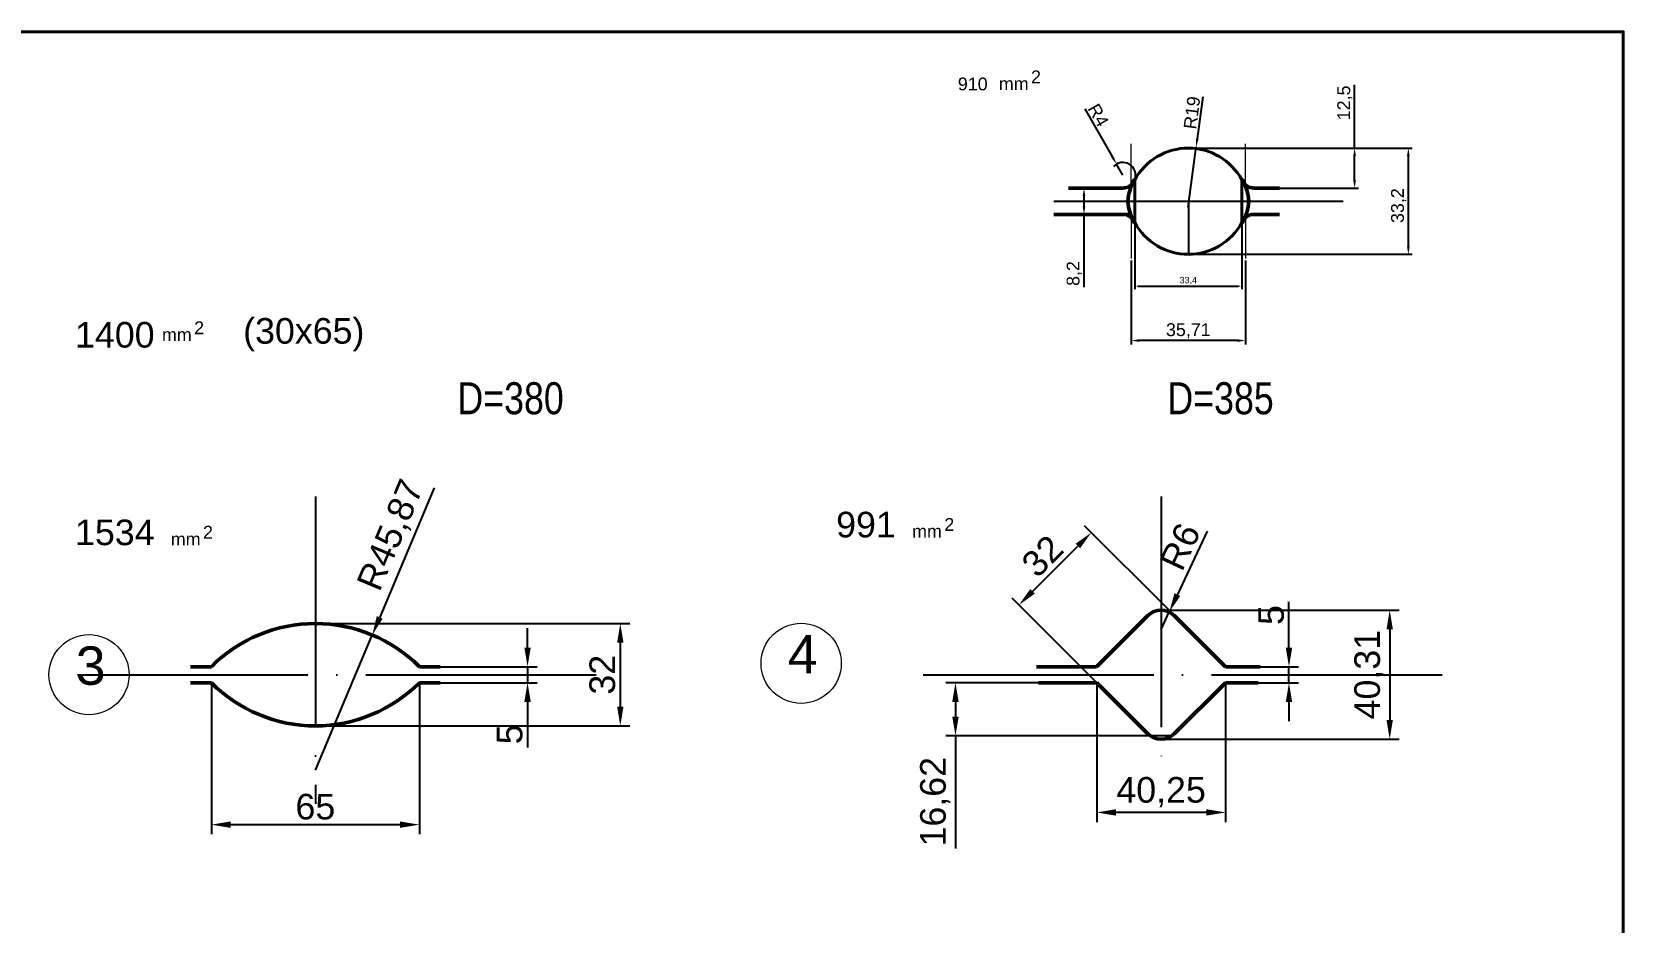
# Model space of a CAD drawing. Header units: millimetres. Extents: x -954 to 34898, y -2134 to 12006.
# Drawn here: x 8919.6 to 9416.9, y 6180.6 to 6458.8 of the extents above; entities that cross this region are included whole.
import ezdxf

# ---------------------------------------------------------------- set-up
doc = ezdxf.new("R2010")
doc.units = ezdxf.units.MM
doc.header["$LTSCALE"] = 3
doc.linetypes.add('ACAD_ISO04W100', pattern=[30, 24, -3, 0, -3])
for name, color, linetype, lineweight in [('Quota', 3, 'Continuous', 40), ('контурная', 7, 'Continuous', 50), ('осевые', 1, 'ACAD_ISO04W100', 25), ('тонкая', 7, 'Continuous', 20), ('тонкий', 7, 'Continuous', 20)]:
    doc.layers.add(name, color=color, linetype=linetype, lineweight=lineweight)
doc.layers.add('осевая', color=4, linetype='Continuous')
doc.styles.add('s1v4', font='arial.ttf', dxfattribs={"height": 4})
doc.styles.add('s2v4', font='arial.ttf', dxfattribs={"height": 8})
doc.styles.add('s3v4', font='arial.ttf', dxfattribs={"width": 0.8, "height": 12})
doc.styles.get("Standard").update_dxf_attribs({"font": 'arial.ttf'})
doc.dimstyles.new('ISO-25$0', dxfattribs={"dimscale": 2, "dimtxt": 4, "dimasz": 3, "dimexe": 0.5, "dimexo": 0, "dimgap": 1, "dimtad": 1, "dimtxsty": 'Standard', "dimcen": 3, "dimclrd": 150, "dimclre": 150, "dimadec": 0, "dimazin": 0, "dimtfac": 1, "dimtmove": 0, "dimatfit": 3, "dimfxl": 1, "dimlwd": -1, "dimarcsym": 0})
doc.dimstyles.new('ISO-25$4', dxfattribs={"dimscale": 3, "dimtxt": 4, "dimasz": 1, "dimexe": 0, "dimexo": 1, "dimtad": 1, "dimtih": 1, "dimtoh": 1, "dimtxsty": 'Standard', "dimcen": 2, "dimclrd": 5, "dimclre": 5, "dimclrt": 3, "dimadec": 0, "dimazin": 0, "dimtfac": 1, "dimtmove": 0, "dimatfit": 3, "dimfxl": 1, "dimarcsym": 0})
doc.dimstyles.new('s1v2', dxfattribs={"dimtxt": 2, "dimasz": 1, "dimexe": 1, "dimexo": 0, "dimgap": 0.5, "dimtad": 1, "dimtxsty": 'Standard', "dimcen": 1, "dimadec": 0, "dimazin": 0, "dimtfac": 1, "dimtix": 1, "dimtmove": 0, "dimatfit": 3, "dimfxl": 1, "dimarcsym": 0})
doc.dimstyles.new('s2v4', dxfattribs={"dimtxt": 8, "dimasz": 6, "dimexe": 3, "dimexo": 0, "dimgap": 1.5, "dimtad": 1, "dimtxsty": 'Standard', "dimcen": 2.5, "dimadec": 0, "dimazin": 0, "dimtfac": 1, "dimtmove": 0, "dimatfit": 3, "dimfxl": 1, "dimarcsym": 0})

# ---------------------------------------------------------------- blocks, each defined once
blk = doc.blocks.new('*D887')
at = {"layer": 'Defpoints', "color": 0, "transparency": 16777216}
for p in [(8975.7, 6255.42), (9040.7, 6255.42), (8975.7, 6211.05)]:
    blk.add_point(p, dxfattribs=at)
at = {"layer": 'тонкая', "color": 0, "lineweight": -2, "transparency": 16777216}
for p, q in [((8975.7, 6255.42), (8975.7, 6208.05)), ((9040.7, 6255.42), (9040.7, 6208.05)), ((9034.7, 6211.05), (8981.7, 6211.05))]:
    blk.add_line(p, q, dxfattribs=at)
at = {"layer": 'тонкая', "color": 0, "transparency": 16777216}
for points in [[(8981.7, 6212.05), (8981.7, 6210.05), (8975.7, 6211.05)], [(9034.7, 6212.05), (9034.7, 6210.05), (9040.7, 6211.05)]]:
    blk.add_solid(points, dxfattribs=at)
at = {"layer": 'тонкая', "color": 0, "transparency": 16777216, "insert": (9008.2, 6216.63), "char_height": 8, "attachment_point": 5}
blk.add_mtext('65', dxfattribs=at)
blk = doc.blocks.new('*D888')
at = {"layer": 'Defpoints', "color": 0, "transparency": 16777216}
for p in [(9025.99, 6270.33), (9008.2, 6228.05)]:
    blk.add_point(p, dxfattribs=at)
at = {"layer": 'тонкая', "color": 0, "lineweight": -2, "transparency": 16777216}
for p, q in [((9045.32, 6316.28), (9028.31, 6275.86)), ((9008.2, 6228.05), (9025.99, 6270.33))]:
    blk.add_line(p, q, dxfattribs=at)
at = {"layer": 'тонкая', "color": 0, "transparency": 16777216}
blk.add_solid([(9027.39, 6276.25), (9029.24, 6275.48), (9025.99, 6270.33)], dxfattribs=at)
at = {"layer": 'тонкая', "color": 0, "transparency": 16777216, "insert": (9032.2, 6301.37), "char_height": 8, "attachment_point": 5, "rotation": 67.1829}
blk.add_mtext('R45,87', dxfattribs=at)
blk = doc.blocks.new('*D889')
at = {"layer": 'Defpoints', "color": 0, "transparency": 16777216}
for p in [(9047.19, 6260.42), (9047.19, 6255.42), (9074.51, 6255.42)]:
    blk.add_point(p, dxfattribs=at)
at = {"layer": 'тонкая', "color": 0, "lineweight": -2, "transparency": 16777216}
for p, q in [((9074.51, 6266.42), (9074.51, 6272.42)), ((9047.19, 6260.42), (9077.51, 6260.42)), ((9074.51, 6260.42), (9074.51, 6255.42)), ((9047.19, 6255.42), (9077.51, 6255.42)), ((9074.51, 6249.42), (9074.51, 6235.12))]:
    blk.add_line(p, q, dxfattribs=at)
at = {"layer": 'тонкая', "color": 0, "transparency": 16777216}
for points in [[(9073.51, 6266.42), (9075.51, 6266.42), (9074.51, 6260.42)], [(9073.51, 6249.42), (9075.51, 6249.42), (9074.51, 6255.42)]]:
    blk.add_solid(points, dxfattribs=at)
at = {"layer": 'тонкая', "color": 0, "transparency": 16777216, "insert": (9068.94, 6239.27), "char_height": 8, "attachment_point": 5, "rotation": 90}
blk.add_mtext('5', dxfattribs=at)
blk = doc.blocks.new('*D890')
at = {"layer": 'Defpoints', "color": 0, "transparency": 16777216}
for p in [(9008.2, 6273.92), (9008.2, 6241.92), (9103.49, 6241.92)]:
    blk.add_point(p, dxfattribs=at)
at = {"layer": 'тонкая', "color": 0, "lineweight": -2, "transparency": 16777216}
for p, q in [((9008.2, 6273.92), (9106.49, 6273.92)), ((9103.49, 6267.92), (9103.49, 6247.92)), ((9008.2, 6241.92), (9106.49, 6241.92))]:
    blk.add_line(p, q, dxfattribs=at)
at = {"layer": 'тонкая', "color": 0, "transparency": 16777216}
for points in [[(9102.49, 6267.92), (9104.49, 6267.92), (9103.49, 6273.92)], [(9102.49, 6247.92), (9104.49, 6247.92), (9103.49, 6241.92)]]:
    blk.add_solid(points, dxfattribs=at)
at = {"layer": 'тонкая', "color": 0, "transparency": 16777216, "insert": (9097.9, 6257.92), "char_height": 8, "attachment_point": 5, "rotation": 90}
blk.add_mtext('32', dxfattribs=at)
blk = doc.blocks.new('*D892')
at = {"layer": 'Defpoints', "color": 0, "transparency": 16777216}
for p in [(9299.79, 6260.42), (9312.45, 6260.42), (9299.79, 6255.42)]:
    blk.add_point(p, dxfattribs=at)
at = {"layer": 'тонкая', "color": 0, "lineweight": -2, "transparency": 16777216}
for p, q in [((9312.45, 6266.42), (9312.45, 6280.73)), ((9299.79, 6260.42), (9315.45, 6260.42)), ((9312.45, 6255.42), (9312.45, 6260.42)), ((9299.79, 6255.42), (9315.45, 6255.42)), ((9312.45, 6249.42), (9312.45, 6243.42))]:
    blk.add_line(p, q, dxfattribs=at)
at = {"layer": 'тонкая', "color": 0, "transparency": 16777216}
for points in [[(9311.45, 6266.42), (9313.45, 6266.42), (9312.45, 6260.42)], [(9311.45, 6249.42), (9313.45, 6249.42), (9312.45, 6255.42)]]:
    blk.add_solid(points, dxfattribs=at)
at = {"layer": 'тонкая', "color": 0, "transparency": 16777216, "insert": (9306.89, 6276.57), "char_height": 8, "attachment_point": 5, "rotation": 90}
blk.add_mtext('5', dxfattribs=at)
blk = doc.blocks.new('*D891')
at = {"layer": 'Defpoints', "color": 0, "transparency": 16777216}
for p in [(9272.49, 6278.09), (9272.49, 6237.78), (9343.92, 6237.78)]:
    blk.add_point(p, dxfattribs=at)
at = {"layer": 'тонкая', "color": 0, "lineweight": -2, "transparency": 16777216}
for p, q in [((9272.49, 6278.09), (9346.92, 6278.09)), ((9343.92, 6272.09), (9343.92, 6243.78)), ((9272.49, 6237.78), (9346.92, 6237.78))]:
    blk.add_line(p, q, dxfattribs=at)
at = {"layer": 'тонкая', "color": 0, "transparency": 16777216}
for points in [[(9342.92, 6272.09), (9344.92, 6272.09), (9343.92, 6278.09)], [(9342.92, 6243.78), (9344.92, 6243.78), (9343.92, 6237.78)]]:
    blk.add_solid(points, dxfattribs=at)
at = {"layer": 'тонкая', "color": 0, "transparency": 16777216, "insert": (9337.62, 6257.94), "char_height": 8, "attachment_point": 5, "rotation": 90}
blk.add_mtext('40,31', dxfattribs=at)
blk = doc.blocks.new('*D893')
at = {"layer": 'Defpoints', "color": 0, "transparency": 16777216}
for p in [(9250.7, 6302.36), (9275, 6278.06), (9252.36, 6255.42)]:
    blk.add_point(p, dxfattribs=at)
at = {"layer": 'тонкая', "color": 0, "lineweight": -2, "transparency": 16777216}
for p, q in [((9275, 6278.06), (9248.58, 6304.48)), ((9232.31, 6283.96), (9246.46, 6298.12)), ((9252.36, 6255.42), (9225.94, 6281.84))]:
    blk.add_line(p, q, dxfattribs=at)
at = {"layer": 'тонкая', "color": 0, "transparency": 16777216}
for points in [[(9245.75, 6298.82), (9247.17, 6297.41), (9250.7, 6302.36)], [(9231.6, 6284.67), (9233.01, 6283.25), (9228.06, 6279.72)]]:
    blk.add_solid(points, dxfattribs=at)
at = {"layer": 'тонкая', "color": 0, "transparency": 16777216, "insert": (9235.43, 6294.99), "char_height": 8, "attachment_point": 5, "rotation": 45}
blk.add_mtext('32', dxfattribs=at)
blk = doc.blocks.new('*D894')
at = {"layer": 'Defpoints', "color": 0, "transparency": 16777216}
for p in [(9252.36, 6255.42), (9292.61, 6255.42), (9252.36, 6214.88)]:
    blk.add_point(p, dxfattribs=at)
at = {"layer": 'тонкая', "color": 0, "lineweight": -2, "transparency": 16777216}
for p, q in [((9252.36, 6255.42), (9252.36, 6211.88)), ((9292.61, 6255.42), (9292.61, 6211.88)), ((9286.61, 6214.88), (9258.36, 6214.88))]:
    blk.add_line(p, q, dxfattribs=at)
at = {"layer": 'тонкая', "color": 0, "transparency": 16777216}
for points in [[(9258.36, 6215.88), (9258.36, 6213.88), (9252.36, 6214.88)], [(9286.61, 6215.88), (9286.61, 6213.88), (9292.61, 6214.88)]]:
    blk.add_solid(points, dxfattribs=at)
at = {"layer": 'тонкая', "color": 0, "transparency": 16777216, "insert": (9272.49, 6221.19), "char_height": 8, "attachment_point": 5}
blk.add_mtext('40,25', dxfattribs=at)
blk = doc.blocks.new('*D895')
at = {"layer": 'Defpoints', "color": 0, "transparency": 16777216}
for p in [(9275.04, 6277.52), (9272.49, 6272.09)]:
    blk.add_point(p, dxfattribs=at)
at = {"layer": 'тонкая', "color": 0, "lineweight": -2, "transparency": 16777216}
for p, q in [((9286.88, 6302.78), (9277.58, 6282.95)), ((9272.49, 6272.09), (9275.04, 6277.52))]:
    blk.add_line(p, q, dxfattribs=at)
at = {"layer": 'тонкая', "color": 0, "transparency": 16777216}
blk.add_solid([(9276.68, 6283.38), (9278.49, 6282.53), (9275.04, 6277.52)], dxfattribs=at)
at = {"layer": 'тонкая', "color": 0, "transparency": 16777216, "insert": (9278.45, 6297.95), "char_height": 8, "attachment_point": 5, "rotation": 64.8631}
blk.add_mtext('R6', dxfattribs=at)
blk = doc.blocks.new('*D896')
at = {"layer": 'Defpoints', "color": 0, "transparency": 16777216}
for p in [(9208.23, 6255.42), (9234.2, 6255.42), (9275.84, 6238.8)]:
    blk.add_point(p, dxfattribs=at)
at = {"layer": 'тонкая', "color": 0, "lineweight": -2, "transparency": 16777216}
for p, q in [((9234.2, 6255.42), (9205.23, 6255.42)), ((9208.23, 6249.42), (9208.23, 6244.8)), ((9275.84, 6238.8), (9205.23, 6238.8)), ((9208.23, 6238.8), (9208.23, 6203.64))]:
    blk.add_line(p, q, dxfattribs=at)
at = {"layer": 'тонкая', "color": 0, "transparency": 16777216}
for points in [[(9207.23, 6249.42), (9209.23, 6249.42), (9208.23, 6255.42)], [(9207.23, 6244.8), (9209.23, 6244.8), (9208.23, 6238.8)]]:
    blk.add_solid(points, dxfattribs=at)
at = {"layer": 'тонкая', "color": 0, "transparency": 16777216, "insert": (9201.93, 6218.22), "char_height": 8, "attachment_point": 5, "rotation": 90}
blk.add_mtext('16,62', dxfattribs=at)
blk = doc.blocks.new('*D919')
at = {"color": 0, "lineweight": -2, "transparency": 16777216}
for p, q in [((9247.21, 6410.01), (9249.64, 6410.01)), ((9248.39, 6407.51), (9248.39, 6404.31)), ((9241.14, 6401.81), (9249.64, 6401.81)), ((9248.39, 6401.81), (9248.39, 6379.06))]:
    blk.add_line(p, q, dxfattribs=at)
at = {"color": 0, "transparency": 16777216}
for points in [[(9247.98, 6407.51), (9248.81, 6407.51), (9248.39, 6410.01)], [(9247.98, 6404.31), (9248.81, 6404.31), (9248.39, 6401.81)]]:
    blk.add_solid(points, dxfattribs=at)
at = {"layer": 'Defpoints', "color": 0, "transparency": 16777216}
for p in [(9246.58, 6410.01), (9248.39, 6410.01), (9240.51, 6401.81)]:
    blk.add_point(p, dxfattribs=at)
at = {"color": 0, "transparency": 16777216, "insert": (9245.36, 6383.31), "char_height": 4, "attachment_point": 5, "rotation": 90}
blk.add_mtext('8,2', dxfattribs=at)
blk = doc.blocks.new('*D920')
at = {"color": 0, "lineweight": -2, "transparency": 16777216}
for p, q in [((9332.96, 6422.51), (9332.96, 6442.27)), ((9281.63, 6422.51), (9334.21, 6422.51)), ((9332.96, 6412.51), (9332.96, 6420.01)), ((9306.09, 6410.01), (9334.21, 6410.01))]:
    blk.add_line(p, q, dxfattribs=at)
at = {"color": 0, "transparency": 16777216}
for points in [[(9332.54, 6420.01), (9333.38, 6420.01), (9332.96, 6422.51)], [(9332.54, 6412.51), (9333.38, 6412.51), (9332.96, 6410.01)]]:
    blk.add_solid(points, dxfattribs=at)
at = {"layer": 'Defpoints', "color": 0, "transparency": 16777216}
for p in [(9281, 6422.51), (9332.96, 6422.51), (9305.46, 6410.01)]:
    blk.add_point(p, dxfattribs=at)
at = {"color": 0, "transparency": 16777216, "insert": (9329.93, 6436.63), "char_height": 4, "attachment_point": 5, "rotation": 90}
blk.add_mtext('12,5', dxfattribs=at)
blk = doc.blocks.new('*D917')
at = {"color": 0, "lineweight": -2, "transparency": 16777216}
for p, q in [((9325.04, 6422.51), (9351, 6422.51)), ((9349.75, 6420.01), (9349.75, 6391.81)), ((9281.63, 6389.31), (9351, 6389.31))]:
    blk.add_line(p, q, dxfattribs=at)
at = {"color": 0, "transparency": 16777216}
for points in [[(9349.33, 6420.01), (9350.17, 6420.01), (9349.75, 6422.51)], [(9349.33, 6391.81), (9350.17, 6391.81), (9349.75, 6389.31)]]:
    blk.add_solid(points, dxfattribs=at)
at = {"layer": 'Defpoints', "color": 0, "transparency": 16777216}
for p in [(9324.41, 6422.51), (9281, 6389.31), (9349.75, 6389.31)]:
    blk.add_point(p, dxfattribs=at)
at = {"color": 0, "transparency": 16777216, "insert": (9346.72, 6404.53), "char_height": 4, "attachment_point": 5, "rotation": 90}
blk.add_mtext('33,2', dxfattribs=at)
blk = doc.blocks.new('*D921')
at = {"color": 0, "lineweight": -2, "transparency": 16777216}
for p, q in [((9263.15, 6387.33), (9263.15, 6361.1)), ((9298.86, 6387.33), (9298.86, 6361.1)), ((9296.36, 6362.35), (9265.65, 6362.35))]:
    blk.add_line(p, q, dxfattribs=at)
at = {"color": 0, "transparency": 16777216}
for points in [[(9265.65, 6362.77), (9265.65, 6361.94), (9263.15, 6362.35)], [(9296.36, 6362.77), (9296.36, 6361.94), (9298.86, 6362.35)]]:
    blk.add_solid(points, dxfattribs=at)
at = {"layer": 'Defpoints', "color": 0, "transparency": 16777216}
for p in [(9263.15, 6387.96), (9298.86, 6387.96), (9263.15, 6362.35)]:
    blk.add_point(p, dxfattribs=at)
at = {"color": 0, "transparency": 16777216, "insert": (9281, 6365.38), "char_height": 4, "attachment_point": 5}
blk.add_mtext('35,71', dxfattribs=at)
blk = doc.blocks.new('*D918')
at = {"color": 0, "lineweight": -2, "transparency": 16777216}
for p, q in [((9285.49, 6438.58), (9283.77, 6425.38)), ((9281, 6404.06), (9283.45, 6422.9))]:
    blk.add_line(p, q, dxfattribs=at)
at = {"color": 0, "transparency": 16777216}
blk.add_solid([(9283.36, 6425.43), (9284.19, 6425.32), (9283.45, 6422.9)], dxfattribs=at)
at = {"layer": 'Defpoints', "color": 0, "transparency": 16777216}
for p in [(9283.45, 6422.9), (9281, 6404.06)]:
    blk.add_point(p, dxfattribs=at)
at = {"color": 0, "transparency": 16777216, "insert": (9282.15, 6433.56), "char_height": 4, "attachment_point": 5, "rotation": 82.5934}
blk.add_mtext('R19', dxfattribs=at)
blk = doc.blocks.new('*D922')
at = {"color": 0, "lineweight": -2, "transparency": 16777216}
for p, q in [((9248.7, 6434.83), (9257.33, 6419.66)), ((9260.54, 6414.01), (9258.56, 6417.48))]:
    blk.add_line(p, q, dxfattribs=at)
blk.add_arc((9260.54, 6414.01), 4, 341.7896, 137.5115, dxfattribs=at)
at = {"color": 0, "transparency": 16777216}
blk.add_solid([(9257.69, 6419.86), (9256.96, 6419.45), (9258.56, 6417.48)], dxfattribs=at)
at = {"layer": 'Defpoints', "color": 0, "transparency": 16777216}
for p in [(9258.56, 6417.48), (9260.54, 6414.01)]:
    blk.add_point(p, dxfattribs=at)
at = {"color": 0, "transparency": 16777216, "insert": (9252.89, 6432.79), "char_height": 4, "attachment_point": 5, "rotation": 299.6066}
blk.add_mtext('R4', dxfattribs=at)
blk = doc.blocks.new('*D923')
at = {"layer": 'Defpoints', "color": 0, "transparency": 16777216}
for p in [(9264.3, 6401.71), (9297.7, 6401.71), (9297.7, 6379.37)]:
    blk.add_point(p, dxfattribs=at)
at = {"layer": 'тонкая', "color": 0, "lineweight": -2, "transparency": 16777216}
for p, q in [((9264.3, 6401.71), (9264.3, 6378.37)), ((9297.7, 6401.71), (9297.7, 6378.37)), ((9265.3, 6379.37), (9296.7, 6379.37))]:
    blk.add_line(p, q, dxfattribs=at)
at = {"layer": 'тонкая', "color": 0, "transparency": 16777216}
for points in [[(9265.3, 6379.53), (9265.3, 6379.2), (9264.3, 6379.37)], [(9296.7, 6379.53), (9296.7, 6379.2), (9297.7, 6379.37)]]:
    blk.add_solid(points, dxfattribs=at)
at = {"layer": 'тонкая', "color": 0, "transparency": 16777216, "insert": (9281, 6381.07), "char_height": 2, "attachment_point": 5}
blk.add_mtext('33,4', dxfattribs=at)

msp = doc.modelspace()

# ---------------------------------------------------------------- linework, layer by layer
at = {"layer": 'Quota'}
for p, q in [((9264.301, 6398.697), (9264.301, 6413.116)), ((9297.703, 6398.697), (9297.703, 6413.116))]:
    msp.add_line(p, q, dxfattribs=at)
msp.add_lwpolyline([(8392.511, 6458.848), (9416.887, 6458.848), (9416.887, 5902.304), (8392.511, 5902.304)], close=True, dxfattribs=at)
for centre, start, end in [((9281.002, 6403.506), 28.47688, 151.52312), ((9281.002, 6408.306), 208.47688, 331.52312)]:
    msp.add_arc(centre, 19, start, end, dxfattribs=at)
at = {"layer": 'контурная'}
for p, q in [((9260.538, 6410.006), (9243.575, 6410.006)), ((9301.403, 6410.007), (9309.524, 6410.007)), ((9238.961, 6401.806), (9263.222, 6401.806)), ((9301.403, 6401.806), (9309.524, 6401.806)), ((9252.333, 6260.422), (9268.244, 6276.333)), ((9292.64, 6260.422), (9276.729, 6276.333)), ((8975.699, 6260.422), (8969.208, 6260.422)), ((9040.699, 6260.422), (9047.19, 6260.422)), ((9252.333, 6260.422), (9233.591, 6260.422)), ((9292.64, 6260.422), (9303.452, 6260.422)), ((8975.699, 6255.422), (8969.208, 6255.422)), ((9040.699, 6255.422), (9047.19, 6255.422)), ((9252.359, 6255.422), (9234.2, 6255.422)), ((9268.244, 6239.538), (9252.359, 6255.422)), ((9276.729, 6239.538), (9292.614, 6255.422)), ((9292.614, 6255.422), (9302.843, 6255.422))]:
    msp.add_line(p, q, dxfattribs=at)
for centre, radius, start, end in [((9260.538, 6414.006), 4, 270, 332.83711), ((9281.002, 6404.056), 19, 152.83711, 174.41235), ((9281.002, 6404.056), 19, 5.58765, 27.16289), ((9301.465, 6414.006), 4, 207.16289, 270), ((9281.002, 6407.756), 19, 185.58765, 207.16289), ((9281.002, 6407.756), 19, 332.83711, 354.41235), ((9260.538, 6397.806), 4, 27.16289, 90), ((9301.465, 6397.806), 4, 90, 152.83711), ((9272.486, 6272.09), 6, 45, 135), ((9008.199, 6228.052), 45.87, 44.88551, 135.11449), ((9008.199, 6287.793), 45.87, 224.88551, 315.11449), ((9272.486, 6243.78), 6, 225, 315)]:
    msp.add_arc(centre, radius, start, end, dxfattribs=at)
at = {"layer": 'осевая'}
for p, q in [((9238.961, 6405.906), (9329.342, 6405.906)), ((9281.002, 6405.906), (9281.002, 6388.904))]:
    msp.add_line(p, q, dxfattribs=at)
at = {"layer": 'осевые'}
for p, q in [((9008.199, 6313.575), (9008.199, 6217.52)), ((9272.486, 6313.575), (9272.486, 6227.196)), ((8933.895, 6257.922), (9101.609, 6257.922)), ((9198.183, 6257.922), (9365.897, 6257.922))]:
    msp.add_line(p, q, dxfattribs=at)
at = {"layer": 'тонкая'}
for centre in [(9160.008, 6261.472), (8937.476, 6257.922)]:
    msp.add_circle(centre, 12.532, dxfattribs=at)
at = {"layer": 'тонкий'}
for p, q in [((9263.147, 6409.218), (9263.147, 6423.853)), ((9298.857, 6409.218), (9298.857, 6423.853)), ((9263.147, 6402.595), (9263.147, 6387.959)), ((9298.857, 6402.595), (9298.857, 6387.959))]:
    msp.add_line(p, q, dxfattribs=at)

# ---------------------------------------------------------------- texts
at = {"layer": 'тонкая'}
for s, height, style, p in [('2', 4, 's1v4', (9231.848, 6442.77)), ('910', 4, 's1v4', (9208.97, 6440.563)), ('mm', 4, 's1v4', (9221.778, 6440.625)), ('1400', 8, 's2v4', (8933.097, 6360.157)), ('mm', 4, 's1v4', (8960.259, 6362.205)), ('2', 4, 's1v4', (8970.329, 6364.349)), ('(30x65)', 8, 's2v4', (8985.64, 6361.382)), ('1534', 8, 's2v4', (8933.097, 6298.408)), ('991', 8, 's2v4', (9170.942, 6300.841)), ('2', 4, 's1v4', (9204.743, 6302.885)), ('mm', 4, 's1v4', (8963.022, 6298.308)), ('2', 4, 's1v4', (8973.092, 6300.452)), ('mm', 4, 's1v4', (9194.673, 6300.74))]:
    msp.add_text(s, height=height, dxfattribs=dict(at, style=style)).set_placement(p)
at = {"layer": 'тонкая', "style": 's3v4', "width": 0.8}
for s, p in [('D=380', (9052.584, 6339.327)), ('D=385', (9274.45, 6339.327))]:
    msp.add_text(s, height=10, dxfattribs=at).set_placement(p)
at = {"layer": 'тонкий', "style": 's1v4'}
for s, p in [('3', (8933.313, 6254.772)), ('4', (9155.845, 6258.321))]:
    msp.add_text(s, height=12, dxfattribs=at).set_placement(p)

# ---------------------------------------------------------------- dimensions: what is measured, and where the dimension line sits
for base, p1, p2, picture, middle in [((9332.959, 6422.506), (9305.463, 6410.007), (9281.002, 6422.506), '*D920', (9332.959, 6436.626)), ((9349.749, 6389.306), (9324.415, 6422.506), (9281.002, 6389.306), '*D917', (9349.749, 6404.531)), ((9248.393, 6410.006), (9240.512, 6401.806), (9246.585, 6410.006), '*D919', (9248.393, 6383.311))]:
    dim = msp.add_linear_dim(base=base, p1=p1, p2=p2, angle=90, dimstyle='ISO-25$0', override={"dimscale": 1, "dimasz": 2.5, "dimexe": 1.25, "dimexo": 0.625, "dimgap": 0.625, "dimcen": 2.5, "dimclrd": 0, "dimclre": 0, "dimlwd": 65534})
    dim.commit()
    dim.dimension.update_dxf_attribs({"geometry": picture, "text_midpoint": middle, "dimtype": 160})
dim = msp.add_radius_dim(center=(9260.538, 6414.006), mpoint=(9258.562, 6417.484), dimstyle='ISO-25$4', override={"dimscale": 1, "dimasz": 2.5, "dimexe": 1.25, "dimexo": 0.625, "dimtih": 0, "dimtoh": 0, "dimcen": 2.5, "dimclrd": 0, "dimclre": 0, "dimclrt": 0})
dim.commit()
dim.dimension.update_dxf_attribs({"geometry": '*D922', "text_midpoint": (9250.603, 6431.491), "dimtype": 164})
dim = msp.add_radius_dim(center=(9281.002, 6404.056), mpoint=(9283.451, 6422.898), dimstyle='ISO-25$4', override={"dimscale": 1, "dimasz": 2.5, "dimexe": 1.25, "dimexo": 0.625, "dimtih": 0, "dimtoh": 0, "dimcen": 2.5, "dimclrd": 0, "dimclre": 0, "dimclrt": 0})
dim.commit()
dim.dimension.update_dxf_attribs({"geometry": '*D918', "text_midpoint": (9282.148, 6433.563)})
dim = msp.add_linear_dim(base=(9263.147, 6362.353), p1=(9298.857, 6387.959), p2=(9263.147, 6387.959), dimstyle='ISO-25$0', override={"dimscale": 1, "dimasz": 2.5, "dimexe": 1.25, "dimexo": 0.625, "dimgap": 0.625, "dimcen": 2.5, "dimclrd": 0, "dimclre": 0, "dimlwd": 65534})
dim.commit()
dim.dimension.update_dxf_attribs({"geometry": '*D921', "text_midpoint": (9281.002, 6365.382)})
at = {"layer": 'тонкая'}
for base, p1, p2, dimstyle, picture, middle in [((9297.703, 6379.367), (9264.301, 6401.708), (9297.703, 6401.708), 's1v2', '*D923', (9281.002, 6381.069)), ((8975.699, 6211.045), (9040.699, 6255.422), (8975.699, 6255.422), 's2v4', '*D887', (9008.199, 6216.63)), ((9252.3591, 6214.8788), (9292.6139, 6255.4223), (9252.3591, 6255.4223), 's2v4', '*D894', (9272.4865, 6221.1865))]:
    dim = msp.add_linear_dim(base=base, p1=p1, p2=p2, dimstyle=dimstyle, dxfattribs=at)
    dim.commit()
    dim.dimension.update_dxf_attribs({"geometry": picture, "text_midpoint": middle})
dim = msp.add_radius_dim(center=(9008.199, 6228.052), mpoint=(9025.987, 6270.333), dimstyle='s2v4', dxfattribs=at)
dim.commit()
dim.dimension.update_dxf_attribs({"geometry": '*D888', "text_midpoint": (9038.015, 6298.923), "dimtype": 164})
dim = msp.add_radius_dim(center=(9272.486, 6272.09), mpoint=(9275.035, 6277.522), dimstyle='s2v4', dxfattribs=at)
dim.commit()
dim.dimension.update_dxf_attribs({"geometry": '*D895', "text_midpoint": (9278.453, 6297.953)})
dim = msp.add_aligned_dim(p1=(9252.359, 6255.422), p2=(9274.999, 6278.063), distance=34.361, dimstyle='s2v4', override={"dimdec": 0}, dxfattribs=at)
dim.commit()
dim.dimension.update_dxf_attribs({"geometry": '*D893', "text_midpoint": (9235.432, 6294.99)})
for base, p1, p2, picture, middle in [((9343.923, 6237.78), (9272.486, 6278.09), (9272.486, 6237.78), '*D891', (9337.615, 6257.935)), ((9312.453, 6260.422), (9299.787, 6255.422), (9299.787, 6260.422), '*D892', (9306.885, 6276.574)), ((9103.488, 6241.922), (9008.199, 6273.922), (9008.199, 6241.922), '*D890', (9097.901, 6257.922)), ((9074.511, 6255.422), (9047.19, 6260.422), (9047.19, 6255.422), '*D889', (9068.942, 6239.27))]:
    dim = msp.add_linear_dim(base=base, p1=p1, p2=p2, angle=90, dimstyle='s2v4', dxfattribs=at)
    dim.commit()
    dim.dimension.update_dxf_attribs({"geometry": picture, "text_midpoint": middle})
dim = msp.add_linear_dim(base=(9208.235, 6255.422), p1=(9275.835, 6238.802), p2=(9234.2, 6255.422), angle=90, dimstyle='s2v4', dxfattribs=at)
dim.commit()
dim.dimension.update_dxf_attribs({"geometry": '*D896', "text_midpoint": (9208.235, 6218.221), "dimtype": 160})

doc.saveas('drawing.dxf')
